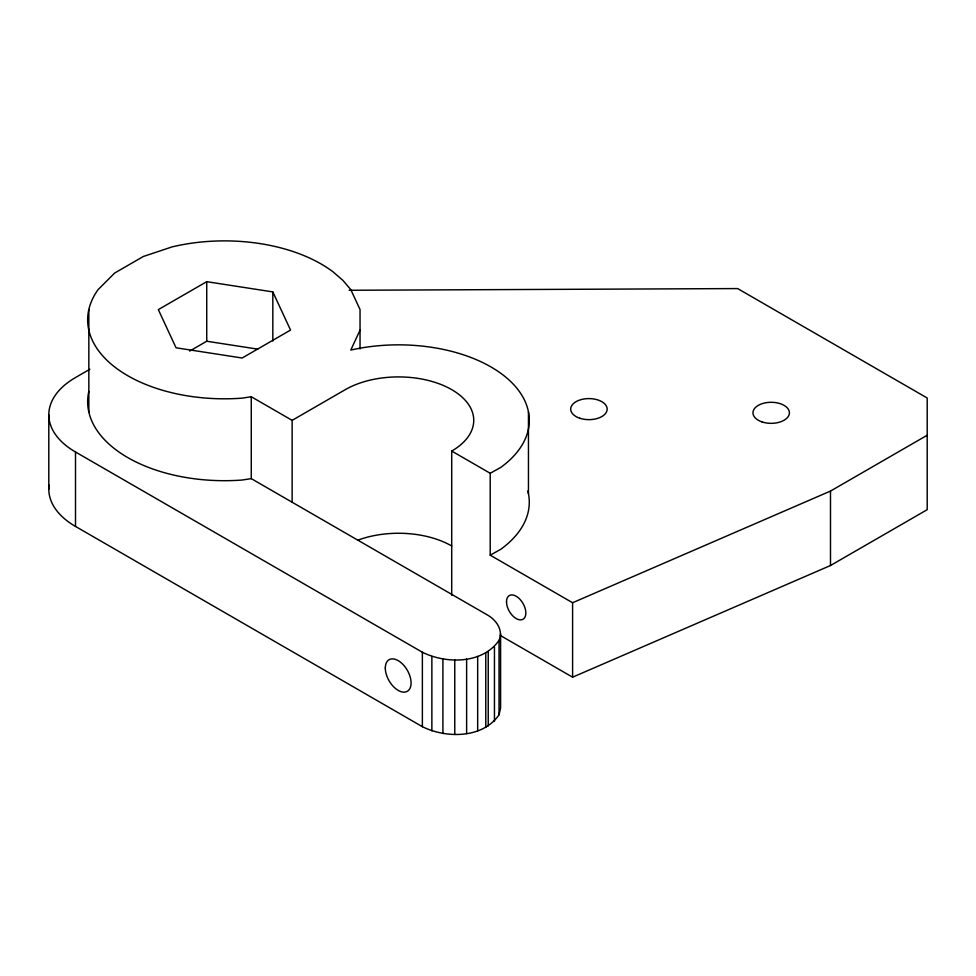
<?xml version="1.0" encoding="UTF-8"?>
<svg xmlns="http://www.w3.org/2000/svg" width="976" height="976" viewBox="0 0 976 976"><rect width="100%" height="100%" fill="white"/><g stroke="black" fill="none" stroke-linecap="round" stroke-linejoin="round"><path stroke-width="1.46" d="M49.081 485.084A91.183 52.643 0 0 0 75.506 526.43L422.376 726.693C446.154 738.49 482.62 738.661 499.029 714.835L499.029 640.39C503.64 630.093 496.015 619.723 487.17 614.843L251.259 478.63L242.292 480.021A136.774 78.958 0 0 1 88.84 391.425M499.029 714.835L500.59 707.99L500.59 633.546M360.034 330.144L350.799 350.055A130.76 75.494 0 0 1 503.762 375.54A130.76 75.494 0 0 1 500.712 467.443L490.208 473.275L451.705 451.058A75.225 43.432 0 0 0 451.705 389.631A75.225 43.432 0 0 0 345.333 389.631L292.141 420.351L251.259 396.744L242.292 398.135A136.774 78.958 0 0 1 98.076 289.628L114.668 273.036L143.362 256.468L172.105 246.891A136.774 78.958 0 0 1 332.95 271.767L342.881 280.356L350.799 289.628L360.034 309.538L360.034 348.969M89.865 369.245L75.506 377.541A91.183 52.643 0 0 0 75.506 451.986L422.376 652.249C446.227 664.095 482.522 664.107 499.029 640.39M206.729 281.674L158.332 309.612L176.046 347.785L242.158 358.009L290.543 330.071L272.829 291.909L206.729 281.674L206.729 341.234L189.722 351.055M490.208 473.275L490.208 555.173L572.595 602.741L830.491 491.074L927.2 435.235M500.322 635.461L572.595 677.185L830.491 565.519L927.2 509.679L927.2 398.013L737.649 288.579L349.14 290.275M490.208 555.173L500.712 549.329A130.76 75.494 0 0 0 527.833 491.038M206.729 341.234L257.81 349.14M830.491 491.074L830.491 565.519M572.595 602.741L572.595 677.185M528.455 411.921L528.455 493.819M494.454 646.771L494.454 721.215M488.232 651.443L488.232 725.9M485.78 652.859L485.78 727.315M477.679 656.458L477.679 730.902M466.626 659.093L466.626 733.537M454.767 659.996L454.767 734.44M451.705 451.058L451.705 595.25M442.909 659.093L442.909 733.537M431.868 656.458L431.868 730.902M422.376 652.249L422.376 726.693M292.141 420.351L292.141 502.237M272.829 291.909L272.829 341.039M251.259 396.744L251.259 478.63M88.84 309.538L88.84 412.043M75.506 451.986L75.506 526.43M48.8 414.763L48.8 489.208M358.119 540.057A75.225 43.432 0 0 1 451.705 545.974M579.817 418.24A18.239 10.529 0 0 0 607.17 409.115A18.239 10.529 0 0 0 579.817 400.001A18.239 10.529 0 0 0 579.817 418.24M762.061 421.925A18.239 10.529 0 0 0 789.413 412.811A18.239 10.529 0 0 0 762.061 403.698A18.239 10.529 0 0 0 762.061 421.925M506.507 601.814A13.676 7.893 60 0 0 521.013 619.858A13.676 7.893 60 0 0 521.013 600.521A13.676 7.893 60 0 0 506.507 601.814M385.3 668.072A18.239 10.529 60 0 0 404.637 692.13A18.239 10.529 60 0 0 404.637 666.34A18.239 10.529 60 0 0 385.3 668.072"/></g></svg>
